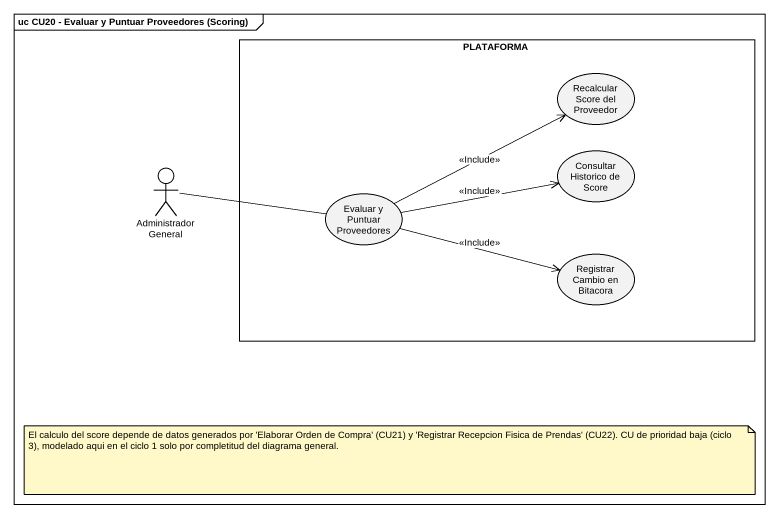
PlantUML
@startuml
mainframe uc CU20 - Evaluar y Puntuar Proveedores (Scoring)
rectangle PLATAFORMA {
  usecase "Recalcular Score del Proveedor" as Recalcular_Score_del
  usecase "Consultar Historico de Score" as Consultar_Historico_de_Score
  usecase "Evaluar y Puntuar Proveedores" as Evaluar_y_Puntuar
  usecase "Registrar Cambio en Bitacora" as Registrar_Cambio_en_Bitacora
}
actor "Administrador General" as Administrador_General
Administrador_General -right- Evaluar_y_Puntuar
Evaluar_y_Puntuar -right-> Recalcular_Score_del : <<Include>>
Evaluar_y_Puntuar -right-> Consultar_Historico_de_Score : <<Include>>
Evaluar_y_Puntuar -right-> Registrar_Cambio_en_Bitacora : <<Include>>
note as N1
  El calculo del score depende de datos generados por 'Elaborar Orden de Compra' (CU21) y 'Registrar Recepcion Fisica de Prendas' (CU22). CU de prioridad baja (ciclo 3), modelado aqui en el ciclo 1 solo por completitud del diagrama general.
end note
@enduml
